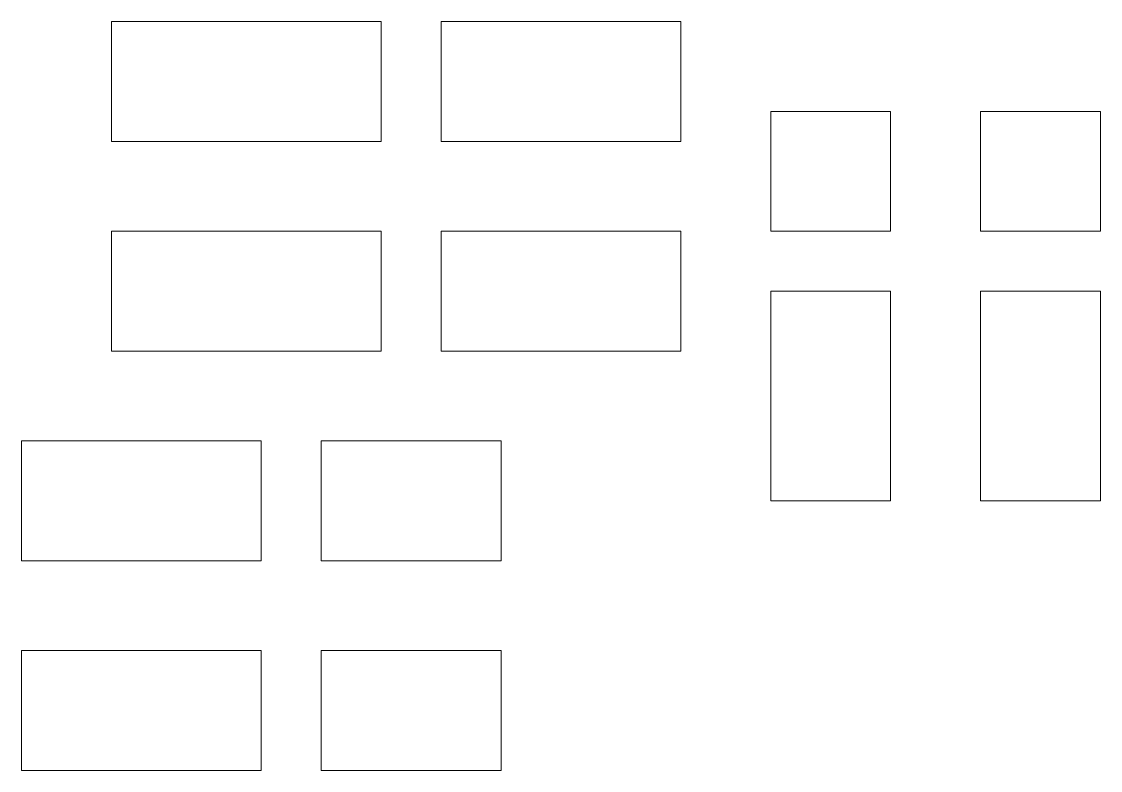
# Model space of a CAD drawing. Header units: millimetres. Extents: x 20 to 380, y 20 to 270.
import ezdxf

# ---------------------------------------------------------------- set-up
doc = ezdxf.new("R2010")
doc.units = ezdxf.units.MM
doc.layers.add('cut', color=3, linetype='CONTINUOUS', lineweight=0)

msp = doc.modelspace()

# ---------------------------------------------------------------- linework, layer by layer
at = {"layer": 'cut'}
for p, q in [((50, 270), (140, 270)), ((50, 230), (50, 270)), ((140, 270), (140, 230)), ((160, 270), (240, 270)), ((160, 230), (160, 270)), ((240, 270), (240, 230)), ((270, 240), (310, 240)), ((270, 200), (270, 240)), ((310, 240), (310, 200)), ((340, 240), (380, 240)), ((340, 200), (340, 240)), ((380, 240), (380, 200)), ((140, 230), (50, 230)), ((240, 230), (160, 230)), ((50, 200), (140, 200)), ((50, 160), (50, 200)), ((140, 200), (140, 160)), ((160, 200), (240, 200)), ((160, 160), (160, 200)), ((240, 200), (240, 160)), ((310, 200), (270, 200)), ((380, 200), (340, 200)), ((270, 180), (310, 180)), ((270, 110), (270, 180)), ((310, 180), (310, 110)), ((340, 180), (380, 180)), ((340, 110), (340, 180)), ((380, 180), (380, 110)), ((140, 160), (50, 160)), ((240, 160), (160, 160)), ((20, 130), (100, 130)), ((20, 90), (20, 130)), ((100, 130), (100, 90)), ((120, 130), (180, 130)), ((120, 90), (120, 130)), ((180, 130), (180, 90)), ((310, 110), (270, 110)), ((380, 110), (340, 110)), ((100, 90), (20, 90)), ((180, 90), (120, 90)), ((20, 60), (100, 60)), ((20, 20), (20, 60)), ((100, 60), (100, 20)), ((120, 60), (180, 60)), ((120, 20), (120, 60)), ((180, 60), (180, 20)), ((100, 20), (20, 20)), ((180, 20), (120, 20))]:
    msp.add_line(p, q, dxfattribs=at)

doc.saveas('drawing.dxf')
